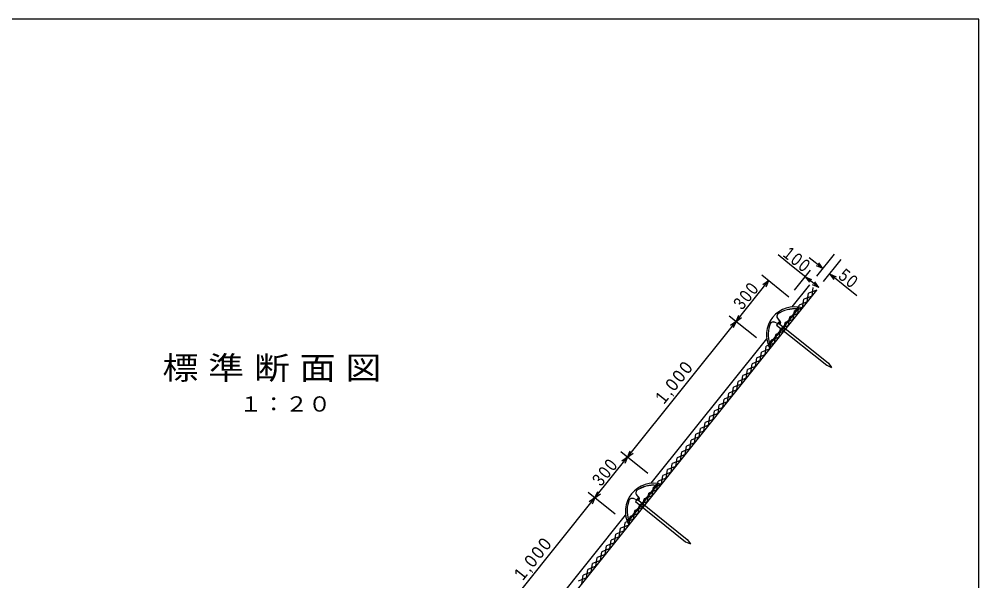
# Model space of a CAD drawing. Units: millimetres at full size, sheet at 1:20; details may follow other scales. Extents: x -7610 to 7610, y -5340 to 5340.
# Drawn here: x 2087 to 7610, y 2108 to 5340 of the extents above; entities that cross this region are included whole.
import ezdxf
from ezdxf.enums import TextEntityAlignment as Align

# ---------------------------------------------------------------- set-up
doc = ezdxf.new("R2010")
doc.units = ezdxf.units.MM
doc.header["$LTSCALE"] = 20
for name, color, linetype in [('1-0_法面', 7, 'Continuous'), ('1-1_法枠', 5, 'Continuous'), ('1-3_鉄筋', 2, 'Continuous'), ('1-4_菱形金網', 4, 'Continuous'), ('1-6_主アンカー', 2, 'Continuous'), ('1-7_寸法', 7, 'Continuous'), ('1-9_表題', 6, 'Continuous'), ('3-0', 2, 'Continuous')]:
    doc.layers.add(name, color=color, linetype=linetype)
doc.layers.add('1-2_ｅフレーム', color=1, linetype='Continuous', lineweight=18)
doc.layers.add('1-5_鉄筋受', color=3, linetype='Continuous', lineweight=18)
doc.styles.add('HGPｺﾞｼｯｸE', font='')
doc.styles.get('HGPｺﾞｼｯｸE').set_extended_font_data('HGPｺﾞｼｯｸE')

msp = doc.modelspace()

# ---------------------------------------------------------------- linework, layer by layer
at = {"layer": '1-0_法面'}
for p, q in [((6517.24, 3740.87), (6361.07, 3865.81)), ((6329.83, 3506.61), (6173.66, 3631.55)), ((5705.14, 2725.74), (5548.97, 2850.68)), ((5517.73, 2491.48), (5361.56, 2616.42))]:
    msp.add_line(p, q, dxfattribs=at)
at = {"layer": '1-0_法面', "color": 3}
for p, q in [((6535.83, 3684.07), (6638.07, 3811.87)), ((3159.51, -616.37), (6677.12, 3780.64)), ((5723.73, 2668.94), (6389.33, 3500.94)), ((4911.63, 1653.81), (5577.23, 2485.81))]:
    msp.add_line(p, q, dxfattribs=at)
at = {"layer": '1-1_法枠'}
for centre in [(6550.43, 3522.23), (5738.33, 2507.1)]:
    msp.add_arc(centre, 162.5, 73.95986, 208.72014, dxfattribs=at)
at = {"layer": '1-2_ｅフレーム'}
for p, q in [((6587.4, 3668.61), (6589.01, 3670.61)), ((6458.89, 3585.06), (6433.12, 3596.2)), ((6459.69, 3587.22), (6433.89, 3598.37)), ((6466.97, 3596.56), (6450.51, 3619.17)), ((6468.89, 3597.83), (6452.77, 3619.97)), ((6414.17, 3451.95), (6415.77, 3453.96)), ((5775.3, 2653.48), (5776.9, 2655.48)), ((5654.87, 2581.43), (5638.41, 2604.04)), ((5656.79, 2582.7), (5640.67, 2604.84)), ((5646.79, 2569.93), (5621.01, 2581.07)), ((5647.59, 2572.09), (5621.79, 2583.24)), ((5602.06, 2436.82), (5603.67, 2438.83))]:
    msp.add_line(p, q, dxfattribs=at)
for centre, radius, start, end in [((6551.32, 3501.04), 173.71, 84.515, 124.64587), ((6551.32, 3501.04), 171.41, 85.01907, 124.52665), ((6551.32, 3501.04), 171.41, 77.84702, 83.42513), ((6551.32, 3501.04), 173.71, 77.46928, 83.2124), ((6571.29, 3526.01), 173.71, 158.03413, 198.165), ((6427.62, 3576.79), 22.48, 73.79839, 140.81914), ((6427.62, 3576.79), 20.18, 74.19684, 139.85325), ((6470.25, 3630.07), 22.48, 141.86086, 208.88161), ((6470.25, 3630.07), 20.18, 142.82675, 210.02542), ((6461.49, 3593.33), 8.66, 252.55619, 31.33226), ((6461.49, 3593.33), 6.36, 253.54692, 30.54389), ((6571.29, 3526.01), 171.41, 158.15335, 197.66093), ((6571.29, 3526.01), 173.71, 199.4676, 205.23669), ((6571.29, 3526.01), 171.41, 199.25487, 204.85939), ((5739.21, 2485.91), 173.71, 84.515, 124.64587), ((5739.21, 2485.91), 171.41, 85.01907, 124.52665), ((5739.21, 2485.91), 171.41, 77.84702, 83.42513), ((5739.21, 2485.91), 173.71, 77.46928, 83.2124), ((5658.14, 2614.94), 22.48, 141.86086, 208.88161), ((5658.14, 2614.94), 20.18, 142.82675, 210.02542), ((5759.19, 2510.88), 173.71, 158.03413, 198.165), ((5759.19, 2510.88), 171.41, 158.15335, 197.66093), ((5615.52, 2561.66), 22.48, 73.79839, 140.81914), ((5615.52, 2561.66), 20.18, 74.19684, 139.85325), ((5649.39, 2578.2), 8.66, 252.55619, 31.33226), ((5649.39, 2578.2), 6.36, 253.54692, 30.54389), ((5759.19, 2510.88), 173.71, 199.4676, 205.23669), ((5759.19, 2510.88), 171.41, 199.25487, 204.85939)]:
    msp.add_arc(centre, radius, start, end, dxfattribs=at)
at = {"layer": '1-3_鉄筋'}
for p, q in [((6458.61, 3589.47), (6458.04, 3594.6)), ((6460.81, 3587.84), (6459.82, 3596.68)), ((6462.85, 3587.52), (6461.75, 3597.44)), ((6464.81, 3588.03), (6463.77, 3597.37)), ((6466.65, 3589.6), (6465.91, 3596.24)), ((5646.51, 2574.34), (5645.94, 2579.47)), ((5648.7, 2572.71), (5647.72, 2581.55)), ((5650.75, 2572.39), (5649.65, 2582.31)), ((5652.7, 2572.9), (5651.67, 2582.24)), ((5654.54, 2574.47), (5653.8, 2581.11))]:
    msp.add_line(p, q, dxfattribs=at)
for centre in [(6462.58, 3592.51), (5650.48, 2577.38)]:
    msp.add_circle(centre, 5, dxfattribs=at)
at = {"layer": '1-4_菱形金網'}
for p, q in [((6623.02, 3713.01), (6630.55, 3762.44)), ((6677.12, 3780.64), (6630.55, 3762.44)), ((6650.07, 3746.83), (6657.6, 3796.26)), ((6623.02, 3713.01), (6576.45, 3694.82)), ((6595.97, 3679.2), (6603.5, 3728.63)), ((6650.07, 3746.83), (6603.5, 3728.63)), ((6568.92, 3645.39), (6522.35, 3627.19)), ((6541.87, 3611.58), (6549.4, 3661.01)), ((6595.97, 3679.2), (6549.4, 3661.01)), ((6568.92, 3645.39), (6576.45, 3694.82)), ((6487.77, 3543.95), (6495.3, 3593.38)), ((6541.87, 3611.58), (6495.3, 3593.38)), ((6514.82, 3577.76), (6522.35, 3627.19)), ((6487.77, 3543.95), (6441.2, 3525.76)), ((6460.72, 3510.14), (6468.25, 3559.57)), ((6514.82, 3577.76), (6468.25, 3559.57)), ((6406.62, 3442.51), (6414.15, 3491.94)), ((6460.72, 3510.14), (6414.15, 3491.94)), ((6433.67, 3476.33), (6441.2, 3525.76)), ((6352.52, 3374.89), (6360.05, 3424.32)), ((6406.62, 3442.52), (6360.05, 3424.32)), ((6379.57, 3408.7), (6387.1, 3458.13)), ((6433.67, 3476.33), (6387.1, 3458.13)), ((6352.52, 3374.89), (6305.95, 3356.7)), ((6325.47, 3341.08), (6333, 3390.51)), ((6379.57, 3408.7), (6333, 3390.51)), ((6271.37, 3273.45), (6278.9, 3322.88)), ((6325.47, 3341.08), (6278.9, 3322.88)), ((6298.42, 3307.27), (6305.95, 3356.7)), ((6271.37, 3273.46), (6224.8, 3255.26)), ((6244.32, 3239.64), (6251.85, 3289.07)), ((6298.42, 3307.27), (6251.85, 3289.07)), ((6217.27, 3205.83), (6170.7, 3187.64)), ((6190.22, 3172.02), (6197.75, 3221.45)), ((6244.32, 3239.64), (6197.75, 3221.45)), ((6217.27, 3205.83), (6224.8, 3255.26)), ((6136.12, 3104.39), (6143.65, 3153.82)), ((6190.22, 3172.02), (6143.65, 3153.82)), ((6163.17, 3138.21), (6170.7, 3187.64)), ((6136.12, 3104.39), (6089.55, 3086.2)), ((6109.07, 3070.58), (6116.6, 3120.01)), ((6163.17, 3138.21), (6116.6, 3120.01)), ((6054.97, 3002.96), (6062.5, 3052.39)), ((6109.07, 3070.58), (6062.5, 3052.39)), ((6082.02, 3036.77), (6089.55, 3086.2)), ((6000.87, 2935.33), (6008.4, 2984.76)), ((6054.97, 3002.96), (6008.4, 2984.76)), ((6027.92, 2969.14), (6035.45, 3018.57)), ((6082.02, 3036.77), (6035.45, 3018.57)), ((6000.87, 2935.33), (5954.3, 2917.14)), ((5973.82, 2901.52), (5981.35, 2950.95)), ((6027.92, 2969.14), (5981.35, 2950.95)), ((5919.72, 2833.9), (5927.25, 2883.33)), ((5973.82, 2901.52), (5927.25, 2883.32)), ((5946.77, 2867.71), (5954.3, 2917.14)), ((5919.72, 2833.9), (5873.15, 2815.7)), ((5892.67, 2800.08), (5900.2, 2849.51)), ((5946.77, 2867.71), (5900.2, 2849.51)), ((5865.62, 2766.27), (5819.05, 2748.08)), ((5838.57, 2732.46), (5846.1, 2781.89)), ((5892.67, 2800.08), (5846.1, 2781.89)), ((5865.62, 2766.27), (5873.15, 2815.7)), ((5784.47, 2664.83), (5792, 2714.26)), ((5838.57, 2732.46), (5792, 2714.26)), ((5811.52, 2698.65), (5819.05, 2748.08)), ((5784.47, 2664.83), (5737.9, 2646.64)), ((5757.42, 2631.02), (5764.95, 2680.45)), ((5811.52, 2698.65), (5764.95, 2680.45)), ((5730.37, 2597.21), (5683.8, 2579.01)), ((5703.32, 2563.4), (5710.85, 2612.83)), ((5757.42, 2631.02), (5710.85, 2612.83)), ((5730.37, 2597.21), (5737.9, 2646.64)), ((5649.22, 2495.77), (5656.75, 2545.2)), ((5703.32, 2563.4), (5656.75, 2545.2)), ((5676.27, 2529.58), (5683.8, 2579.01)), ((5649.22, 2495.77), (5602.65, 2477.58)), ((5622.17, 2461.96), (5629.7, 2511.39)), ((5676.27, 2529.58), (5629.7, 2511.39)), ((5568.07, 2394.33), (5575.6, 2443.76)), ((5622.17, 2461.96), (5575.6, 2443.76)), ((5595.12, 2428.15), (5602.65, 2477.58)), ((5513.97, 2326.71), (5521.5, 2376.14)), ((5568.07, 2394.33), (5521.5, 2376.14)), ((5541.02, 2360.52), (5548.55, 2409.95)), ((5595.12, 2428.15), (5548.55, 2409.95)), ((5513.97, 2326.71), (5467.4, 2308.51)), ((5486.92, 2292.9), (5494.45, 2342.33)), ((5541.02, 2360.52), (5494.45, 2342.33)), ((5432.82, 2225.27), (5440.35, 2274.7)), ((5486.92, 2292.9), (5440.35, 2274.7)), ((5459.87, 2259.08), (5467.4, 2308.51)), ((5432.82, 2225.27), (5386.25, 2207.08)), ((5405.77, 2191.46), (5413.3, 2240.89)), ((5459.87, 2259.08), (5413.3, 2240.89)), ((5378.72, 2157.65), (5332.15, 2139.45)), ((5351.67, 2123.83), (5359.2, 2173.26)), ((5405.77, 2191.46), (5359.2, 2173.26)), ((5378.72, 2157.65), (5386.25, 2207.08)), ((5351.68, 2123.83), (5305.1, 2105.64)), ((5324.62, 2090.02), (5332.15, 2139.45))]:
    msp.add_line(p, q, dxfattribs=at)
at = {"layer": '1-5_鉄筋受'}
for p, q in [((6406.25, 3471.86), (6567.92, 3673.95)), ((6409.47, 3469.49), (6570.95, 3671.33)), ((6556.79, 3667.19), (6560.79, 3672.19)), ((6559.92, 3664.69), (6556.79, 3667.19)), ((6565.64, 3671.85), (6559.92, 3664.69)), ((6562.55, 3674.39), (6564.34, 3676.62)), ((6567.56, 3674.25), (6567.37, 3674.01)), ((6410.4, 3484.2), (6406.4, 3479.21)), ((6407.8, 3474.55), (6413.52, 3481.7)), ((6413.52, 3481.7), (6410.4, 3484.2)), ((6404.64, 3477.01), (6402.86, 3474.77)), ((6405.88, 3472.15), (6406.07, 3472.39)), ((5594.14, 2456.73), (5755.82, 2658.83)), ((5597.37, 2454.36), (5758.84, 2656.2)), ((5744.69, 2652.06), (5748.69, 2657.06)), ((5747.81, 2649.56), (5744.69, 2652.06)), ((5753.54, 2656.72), (5747.81, 2649.56)), ((5750.45, 2659.26), (5752.23, 2661.49)), ((5755.46, 2659.12), (5755.26, 2658.88)), ((5592.54, 2461.88), (5590.75, 2459.65)), ((5593.78, 2457.02), (5593.97, 2457.26)), ((5598.3, 2469.07), (5594.3, 2464.08)), ((5595.69, 2459.42), (5601.42, 2466.58)), ((5601.42, 2466.58), (5598.3, 2469.07))]:
    msp.add_line(p, q, dxfattribs=at)
for centre, radius, start, end in [((6567.64, 3673.97), 4.23, 321.30598, 141.37402), ((6567.49, 3673.79), 0.465, 21.34, 81.34), ((6406.17, 3472.13), 4.23, 141.30598, 321.37402), ((6406.32, 3472.32), 0.465, 201.34, 261.34), ((5755.54, 2658.84), 4.23, 321.30598, 141.37402), ((5755.39, 2658.66), 0.465, 21.34, 81.34), ((5594.06, 2457), 4.23, 141.30598, 321.37402), ((5594.21, 2457.19), 0.465, 201.34, 261.34)]:
    msp.add_arc(centre, radius, start, end, dxfattribs=at)
at = {"layer": '1-6_主アンカー'}
for p, q in [((6455.55, 3591.73), (6445.56, 3579.23)), ((6455.55, 3591.73), (6744.59, 3360.5)), ((6445.56, 3579.23), (6734.59, 3348.01)), ((6734.59, 3348.01), (6762.9, 3335.6)), ((6744.59, 3360.5), (6762.9, 3335.6)), ((5643.45, 2576.6), (5633.46, 2564.1)), ((5633.46, 2564.1), (5922.49, 2332.88)), ((5643.45, 2576.6), (5932.48, 2345.37)), ((5922.49, 2332.88), (5950.8, 2320.47)), ((5932.48, 2345.37), (5950.8, 2320.47))]:
    msp.add_line(p, q, dxfattribs=at)
at = {"layer": '1-7_寸法'}
for p, q in [((6532.86, 3920.47), (6454.77, 3982.94)), ((6677.94, 3861.71), (6779.08, 3988.13)), ((6712.46, 3904.86), (6634.37, 3967.33)), ((6712.46, 3904.86), (6688.76, 3937.08)), ((6716.98, 3830.47), (6818.12, 3956.9)), ((6689.03, 3795.53), (6532.86, 3920.47)), ((6548.48, 3779.92), (6640.98, 3895.54)), ((6712.46, 3904.86), (6675.82, 3920.91)), ((6751.5, 3873.62), (6788.14, 3857.57)), ((6400.11, 3834.58), (6367.89, 3810.88)), ((6400.11, 3834.58), (6384.06, 3797.94)), ((6610.95, 3858), (6647.58, 3841.95)), ((6610.95, 3858), (6634.65, 3825.78)), ((6689.03, 3795.53), (6652.4, 3811.59)), ((6689.03, 3795.53), (6665.33, 3827.76)), ((6212.7, 3600.32), (6180.48, 3576.61)), ((6212.7, 3600.32), (6196.65, 3563.68)), ((6212.7, 3600.32), (6228.76, 3636.96)), ((6212.7, 3600.32), (6244.92, 3624.02)), ((5588.01, 2819.45), (5555.79, 2795.75)), ((5588.01, 2819.45), (5571.96, 2782.81)), ((5588.01, 2819.45), (5604.06, 2856.09)), ((5588.01, 2819.45), (5620.23, 2843.15)), ((5400.6, 2585.19), (5416.65, 2621.83)), ((5400.6, 2585.19), (5432.82, 2608.89)), ((5400.6, 2585.19), (5368.38, 2561.49)), ((5400.6, 2585.19), (5384.55, 2548.55))]:
    msp.add_line(p, q, dxfattribs=at)
for points in [[(6907.68, 3748.68), (6751.5, 3873.62), (6775.21, 3841.4)], [(2964.29, -460.2), (3151.7, -225.94), (3776.39, 554.93), (3963.8, 789.19), (4588.5, 1570.06), (4775.91, 1804.32), (5400.6, 2585.19), (5588.01, 2819.45), (6212.7, 3600.32), (6400.11, 3834.58)]]:
    msp.add_lwpolyline(points, dxfattribs=at)
at = {"layer": '3-0', "color": 1}
for p, q in [((7610, 5340), (-7610, 5340)), ((7610, -5340), (7610, 5340))]:
    msp.add_line(p, q, dxfattribs=at)

# ---------------------------------------------------------------- texts
at = {"layer": '1-7_寸法', "color": 3, "char_height": 73.31, "attachment_point": 7, "style": 'HGPｺﾞｼｯｸE'}
for s, insert, rotation in [('\\T1.21;\\W0.85;100', (6476.64, 3978.26), 321.34), ('\\T1.21;\\W0.85;50', (6794.84, 3851.76), 321.34), ('\\T1.21;\\W0.85;300', (6248.62, 3661.23), 51.34), ('\\T1.22;\\W0.95;1,000', (5808.21, 3110.71), 51.34), ('\\T1.21;\\W0.85;300', (5436.52, 2646.1), 51.34), ('\\T1.22;\\W0.95;1,000', (4996.11, 2095.58), 51.34)]:
    msp.add_mtext(s, dxfattribs=dict(at, insert=insert, rotation=rotation))
at = {"layer": '1-9_表題', "style": 'HGPｺﾞｼｯｸE', "width": 1.15}
msp.add_text('標 準 断 面 図', height=132, dxfattribs=at).set_placement((2911.32, 3227.61), align=Align.BOTTOM_LEFT)
at = {"layer": '1-9_表題', "color": 3, "style": 'HGPｺﾞｼｯｸE', "width": 1.1}
msp.add_text('１：２０', height=87.98, dxfattribs=at).set_placement((3353.89, 3054.97), align=Align.BOTTOM_LEFT)

doc.saveas('drawing.dxf')
